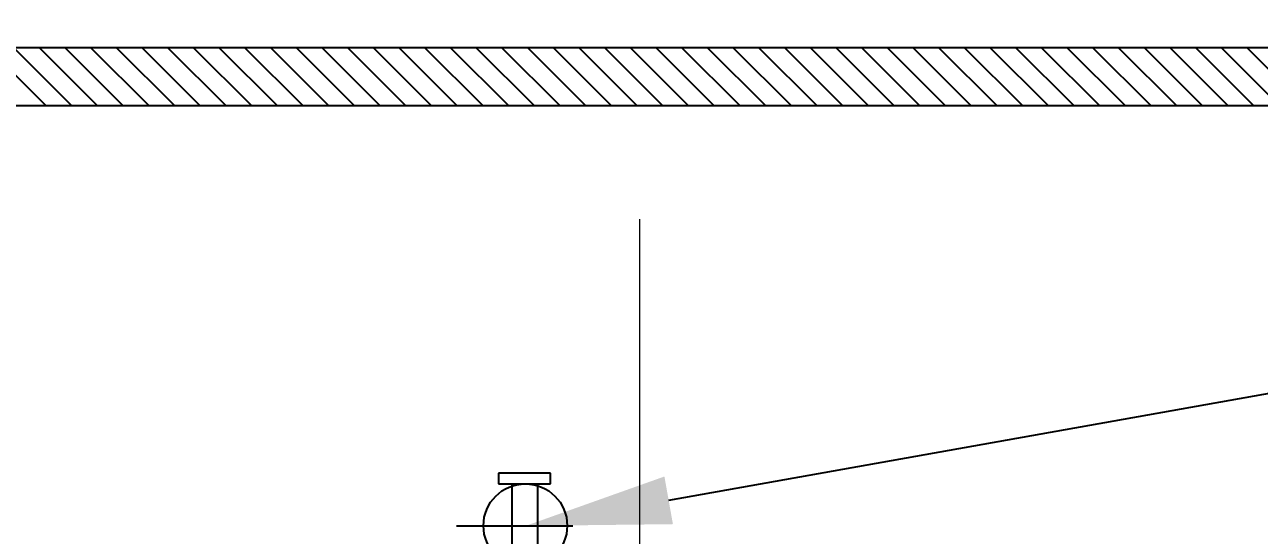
# Model space of a CAD drawing. Header units: metres. Extents: x 529524 to 529977, y 2674144 to 2674419.
# Drawn here: x 529745.957 to 529747.018, y 2674291.929 to 2674292.368 of the extents above; entities that cross this region are included whole.
import ezdxf

# ---------------------------------------------------------------- set-up
doc = ezdxf.new("R2010")
doc.units = ezdxf.units.M
doc.linetypes.add('CENTER2', pattern=[1.125, 0.75, -0.125, 0.125, -0.125])
doc.linetypes.add('PDF_IMPORT', pattern=[1, 0.8, -0.2])
doc.layers.add('IDT', color=7, linetype='Continuous')
doc.layers.add('MMS Block Numbering', color=7, linetype='Continuous')
doc.styles.add('Adani Regular', font='Adani Regular.ttf')

# ---------------------------------------------------------------- blocks, each defined once
blk = doc.blocks.new('IDT')
at = {"layer": 'IDT', "color": 253, "linetype": 'CENTER2', "lineweight": 5, "ltscale": 0.5}
blk.add_line((27.006, 20.5579), (27.006, 21.8549), dxfattribs=at)
at = {"layer": 'IDT', "color": 0, "linetype": 'PDF_IMPORT', "lineweight": 25, "ltscale": 0.078334}
blk.add_line((27.1045, 20.9451), (27.1045, 20.7493), dxfattribs=at)
at = {"layer": 'IDT', "color": 0, "linetype": 'PDF_IMPORT', "lineweight": 25, "ltscale": 0.051667}
for p, q in [((27.0935, 20.8572), (27.0935, 20.7855)), ((27.1155, 20.8572), (27.1155, 20.7855))]:
    blk.add_line(p, q, dxfattribs=at)
at = {"layer": 'IDT', "color": 0, "linetype": 'PDF_IMPORT', "lineweight": 25, "ltscale": 0.083333}
blk.add_line((27.1633, 20.8217), (27.0444, 20.8217), dxfattribs=at)
at = {"layer": 'IDT', "color": 8}
for p, q in [((26.9808, 20.7997), (25.8984, 20.6063)), ((26.2061, 20.4605), (27.8058, 20.4605))]:
    blk.add_line(p, q, dxfattribs=at)
at = {"layer": 'IDT', "color": 0, "lineweight": 25}
for p, q in [((27.1271, 20.7855), (27.0825, 20.7855)), ((27.0825, 20.7855), (27.0825, 20.7764)), ((27.1226, 20.7855), (27.0871, 20.7855)), ((27.1271, 20.7764), (27.1271, 20.7855)), ((27.0825, 20.7764), (27.1271, 20.7764))]:
    blk.add_line(p, q, dxfattribs=at)
at = {"layer": 'IDT', "color": 7}
blk.add_line((26.2061, 20.4605), (27.8058, 20.4605), dxfattribs=at)
at = {"layer": 'IDT', "color": 8, "linetype": 'Continuous'}
for p, q in [((26.4834, 20.4105), (26.4334, 20.4605)), ((26.5055, 20.4105), (26.4555, 20.4605)), ((26.5276, 20.4105), (26.4776, 20.4605)), ((26.5497, 20.4105), (26.4997, 20.4605)), ((26.5718, 20.4105), (26.5218, 20.4605)), ((26.5939, 20.4105), (26.5439, 20.4605)), ((26.616, 20.4105), (26.566, 20.4605)), ((26.6381, 20.4105), (26.5881, 20.4605)), ((26.6602, 20.4105), (26.6102, 20.4605)), ((26.6823, 20.4105), (26.6323, 20.4605)), ((26.7043, 20.4105), (26.6543, 20.4605)), ((26.7264, 20.4105), (26.6764, 20.4605)), ((26.7485, 20.4105), (26.6985, 20.4605)), ((26.7706, 20.4105), (26.7206, 20.4605)), ((26.7927, 20.4105), (26.7427, 20.4605)), ((26.8148, 20.4105), (26.7648, 20.4605)), ((26.8369, 20.4105), (26.7869, 20.4605)), ((26.859, 20.4105), (26.809, 20.4605)), ((26.8811, 20.4105), (26.8311, 20.4605)), ((26.9032, 20.4105), (26.8532, 20.4605)), ((26.9253, 20.4105), (26.8753, 20.4605)), ((26.9474, 20.4105), (26.8974, 20.4605)), ((26.9695, 20.4105), (26.9195, 20.4605)), ((26.9916, 20.4105), (26.9416, 20.4605)), ((27.0137, 20.4105), (26.9637, 20.4605)), ((27.0358, 20.4105), (26.9858, 20.4605)), ((27.0579, 20.4105), (27.0079, 20.4605)), ((27.08, 20.4105), (27.03, 20.4605)), ((27.1021, 20.4105), (27.0521, 20.4605)), ((27.1242, 20.4105), (27.0742, 20.4605)), ((27.1463, 20.4105), (27.0963, 20.4605)), ((27.1684, 20.4105), (27.1184, 20.4605)), ((27.1905, 20.4105), (27.1405, 20.4605)), ((27.2126, 20.4105), (27.1626, 20.4605)), ((27.2347, 20.4105), (27.1847, 20.4605)), ((27.2568, 20.4105), (27.2068, 20.4605)), ((27.2789, 20.4105), (27.2289, 20.4605)), ((27.301, 20.4105), (27.251, 20.4605)), ((27.3231, 20.4105), (27.2731, 20.4605)), ((27.3452, 20.4105), (27.2952, 20.4605)), ((27.3673, 20.4105), (27.3173, 20.4605)), ((27.3894, 20.4105), (27.3394, 20.4605)), ((27.4115, 20.4105), (27.3615, 20.4605)), ((27.4336, 20.4105), (27.3836, 20.4605)), ((27.4556, 20.4105), (27.4056, 20.4605)), ((27.4777, 20.4105), (27.4277, 20.4605)), ((27.4998, 20.4105), (27.4498, 20.4605)), ((27.5219, 20.4105), (27.4719, 20.4605)), ((27.544, 20.4105), (27.494, 20.4605)), ((27.5661, 20.4105), (27.5161, 20.4605))]:
    blk.add_line(p, q, dxfattribs=at)
at = {"layer": 'IDT', "color": 7, "ltscale": 0.1}
blk.add_line((26.1561, 20.4105), (27.8558, 20.4105), dxfattribs=at)
at = {"layer": 'IDT', "color": 8, "ltscale": 0.1}
blk.add_line((26.1561, 20.4105), (27.8558, 20.4105), dxfattribs=at)
at = {"layer": 'IDT', "color": 0, "lineweight": 25}
blk.add_circle((27.1041, 20.8215), 0.036, dxfattribs=at)
at = {"layer": 'IDT', "color": 8}
blk.add_solid([(26.9772, 20.8202), (27.1039, 20.8217), (26.9845, 20.7792)], dxfattribs=at)

msp = doc.modelspace()

# ---------------------------------------------------------------- block references
at = {"layer": 'IDT', "color": 8, "rotation": 180}
msp.add_blockref('IDT', (529773.4913, 2674312.7589), dxfattribs=at)

# ---------------------------------------------------------------- texts
at = {"layer": 'MMS Block Numbering', "insert": (529750.7273, 2674294.3004), "char_height": 7.5, "attachment_point": 5, "style": 'Adani Regular'}
msp.add_mtext_dynamic_manual_height_columns('A16d-\\PBL-14', width=41.53538, gutter_width=1, heights=[0], dxfattribs=at)

doc.saveas('drawing.dxf')
